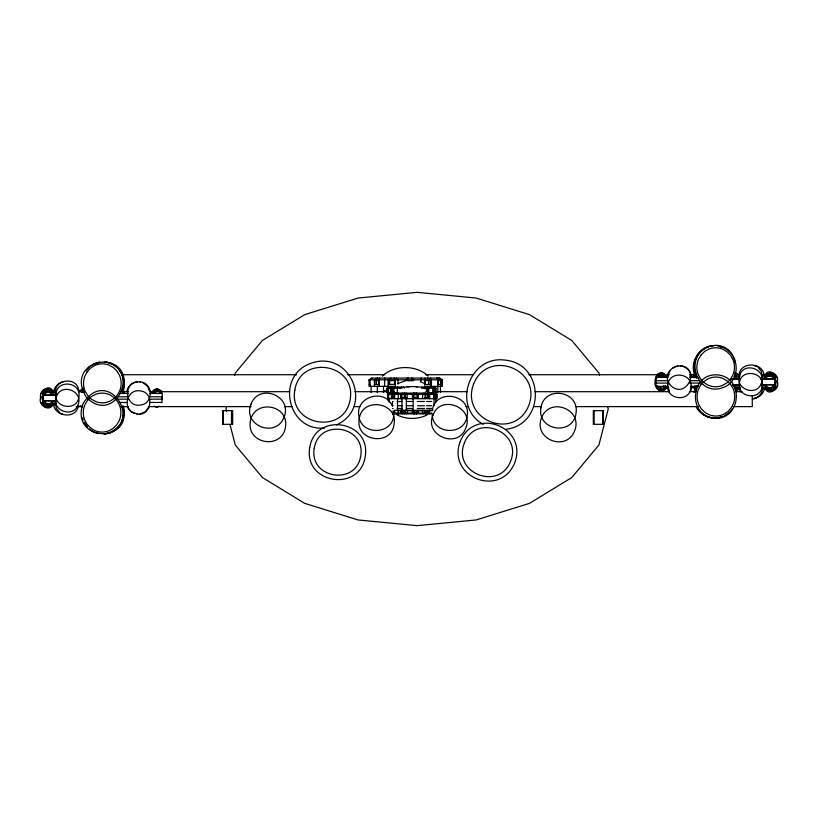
<?xml version="1.0" encoding="UTF-8"?>
<svg xmlns="http://www.w3.org/2000/svg" width="818" height="818" viewBox="0 0 818 818"><rect width="100%" height="100%" fill="white"/><g stroke="black" fill="none" stroke-linecap="round" stroke-linejoin="round"><path stroke-width="1.23" d="M384.675 378.08L384.664 386.362M397.344 387.047L397.333 392.62L386.863 392.62L386.863 388.213L388.57 387.047L409.072 387.047M398.284 394.266L398.294 393.11L398.284 398.683M55.624 393.57C53.426 378.734 77.751 376.055 78.835 391.014M739.482 385.81L740.147 391.812M762.621 386.3C763.337 392.507 758.511 398.53 752.294 399.184M694.175 369.296C693.633 361.75 696.895 354.194 702.928 349.593M122.618 390.881C125.737 381.914 122.71 371.372 115.072 365.656M122.782 390.861C126.657 380.125 121.146 366.955 110.246 363.018M123.436 390.881C133.242 346.106 62.444 357.957 86.258 397.211C114.397 426.209 142.833 368.785 104.264 361.75M694.093 392.303L694.819 388.99M694.738 392.323L695.464 389.01M694.901 392.303L697.151 385.984M78.344 405.902C76.186 419.419 55.092 417.006 53.477 404.429M393.755 415.258C392.476 435.033 361.004 435.708 358.877 415.994C355.002 396.556 385.227 387.763 392.374 406.249M668.296 375.155L668.776 373.182M379.532 378.08L379.102 386.362M393.887 387.047L393.601 392.62M425.125 378.08L424.706 385.268M424.245 388.213L424.532 387.047M226.586 406.597L225.962 409L226.586 411.403M234.694 375.35L235.318 372.947L262.466 340.431L304.756 314.623L358.039 298.049L417.098 292.343L476.168 298.049L529.45 314.623L571.741 340.431L598.888 372.947L599.512 375.35M41.145 398.949C37.73 392.057 47.055 384.286 51.033 392.088M43.119 397.967C39.704 391.076 49.029 383.305 52.996 391.106L56.462 391.106M56.319 400.851L43.61 400.851C40.225 394.031 49.458 386.341 53.395 394.061L56.82 394.061M668.245 383.1L655.739 383.1C654.676 379.02 655.975 372.538 661.353 372.967M760.658 379.02L774.636 379.02C778.02 385.84 768.787 393.53 764.85 385.81L761.425 385.81M775.137 381.904C778.542 388.795 769.217 396.566 765.249 388.765L761.783 388.765M774.595 380.922L777.1 380.922C780.515 387.814 771.19 395.585 767.212 387.783M53.722 391.505C54.509 386.822 58.252 382.691 62.996 381.914M126.81 391.72C127.741 385.309 134.305 380.83 140.624 381.945M432.333 410.667C434.91 388.192 471.383 393.785 467.109 415.994C464.992 435.708 433.52 435.033 432.231 415.258M690.586 391.086L691.435 388.151M764.523 388.366C763.715 393.458 759.39 397.609 754.257 398.202M121.749 421.648L123.375 416.239L123.579 410.575L122.618 406.157M42.086 393.274C42.853 389.133 49.377 389.133 50.143 393.274M44.06 392.292C44.816 388.151 51.35 388.151 52.117 392.292M44.54 395.237C45.297 391.137 51.759 391.137 52.516 395.237M52.27 400.697C51.514 404.798 45.051 404.798 44.295 400.697M51.861 403.642C51.105 407.783 44.571 407.783 43.804 403.642M81.626 392.292L83.099 390.002M656.68 377.425L658.153 375.125L661.23 374.235M656.261 379.521L656.588 378.652M657.181 377.425L658.654 375.125L660.31 374.337M664.993 386.382L664.175 388.029M665.504 386.382L664.686 388.029M694.257 377.425L696.507 374.634M694.768 377.425L696.23 375.125M736.527 384.634L734.298 387.395M736.619 387.579L735.147 389.869M765.883 376.229C766.65 372.088 773.184 372.088 773.94 376.229M765.484 379.174C766.241 375.073 772.703 375.073 773.46 379.174M773.705 384.634C772.949 388.734 766.486 388.734 765.73 384.634M774.196 387.579C773.429 391.72 766.895 391.72 766.139 387.579M776.159 386.597C775.525 389.849 770.873 390.902 768.91 388.243M395.176 394.266L395.667 393.11L395.667 394.266M421.27 378.08L420.524 381.986M421.945 387.047L421.444 388.213L428.397 388.213L428.397 392.62M695.965 388.683L695.31 388.029L696.343 385.984M695.975 388.008L696.997 386.004M50.788 403.847C46.81 411.648 37.485 403.877 40.9 396.986L43.405 396.986M151.862 392.292L154.295 389.613L157.168 389.031M152.363 392.292L153.784 390.298L155.952 389.184M657.151 375.155L656.24 377.425L656.24 383.1M656.23 377.251L655.32 379.521L655.32 385.196M665.453 385.482C664.288 388.693 659.809 389.787 657.283 387.466M668.49 380.707L655.985 380.707C652.457 387.977 662.365 395.339 666.394 387.579M693.378 376.229L695.791 373.55M739.472 387.783L738.061 389.777L735.893 390.902M766.967 376.024C770.945 368.223 780.27 375.994 776.855 382.885M148.978 406.689L145.399 411.556M669.267 372.292L670.239 370.513M667.856 375.278L668.838 373.499M118.835 426.434C123.395 420.851 124.95 413.07 122.772 406.178M49.591 403.53C48.098 406.955 42.526 406.331 41.841 402.661M153.068 392.62L153.569 391.842M153.579 392.62L154.725 391.188M429.225 413.847L429.716 410.278M85.91 370.84L89.622 366.689L94.397 363.642M87.557 369.153L89.775 366.321M728.623 413.182L732.335 409.031M79.356 391.004L82.352 388.969M656.629 375.155L657.447 374.245M657.13 375.155L660.136 373.12M664.973 389.562L665.791 388.652M694.462 375.155L695.29 374.245M735.995 387.783L737.407 385.81L739.697 385.81M736.088 390.759L737.509 388.765L739.82 388.765M80.481 391.628L81.912 390.493M663.776 385.932L660.535 387.476L657.314 385.932M664.185 388.029L661.864 389.47M662.375 389.47L664.697 388.029M737.764 388.243L735.464 389.685M382.435 376.086C394.092 364.736 416.495 364.736 428.162 376.086M114.827 430.278L118.999 426.454M372.037 378.08L370.073 379.797L370.073 386.362M406.546 379.797L408.509 378.08M405.656 379.797L407.681 378.08M406.27 413.847L407.231 413.1L407.231 410.278M83.17 388.417L80.737 391.106L78.426 391.106M82.229 392.088L83.252 391.403M154.183 392.395L157.577 391.127L159.95 391.71M657.038 376.341C659.226 374.378 662.979 374.797 664.625 377.251M663.449 390.258L662.294 390.687L664.482 389.562L665.883 387.579L668.705 387.579M734.993 388.468L736.016 387.783M394.051 378.08L395.278 379.797L395.278 386.362L369.082 386.362L369.082 379.797L371.617 378.08L439.787 378.08L442.334 379.797L442.334 386.362L425.933 386.362M387.814 394.266L389.521 393.11L435.34 393.11L437.047 394.266L437.047 398.683L387.814 398.683L387.814 394.266L429.338 394.266L427.2 393.11L427.2 394.266M724.768 415.626L728.47 413.202M727.703 413.796L724.002 416.209L718.633 417.906M427.517 414.695C418.407 419.675 405.892 419.675 396.791 414.695M154.203 391.188L155.87 390.401M154.714 391.188L156.381 390.401M657.723 377.221L660.31 376.331L662.866 377.221M663.245 389.174L664.032 388.683M769.319 374.91C771.538 373.039 775.331 374.358 775.914 377.21M144.53 412.078L139.868 413.99M672.355 368.315L674.093 367.262M391.086 378.08L388.11 379.797L388.11 386.362M399.654 388.213L401.658 387.047M110.001 432.916L114.99 430.299M708.408 346.934C683.112 356.311 696.977 397.374 722.908 387.63C745.965 379.675 736.67 341.362 712.274 345.707M377.579 378.08L374.399 379.797L374.399 386.362M392.579 387.047L390.442 388.213L390.442 392.62M336.495 424.92C374.9 407.425 350.135 348.683 310.676 363.417C275.41 375.728 287.251 431.505 324.531 428.049M398.131 383.458L406.209 380.523M415.902 413.847L417.569 413.1M157.618 406.75L158.784 406.321M159.285 406.321L156.402 406.904L154.029 406.321M94.244 363.662L99.612 361.965M95.052 363.662L99.223 362.323M721.108 416.873C711.721 420.626 700.269 415.564 696.026 406.536M674.952 366.74L677.887 365.881M506.199 429.256C545.586 424.358 544.768 363.959 505.268 360.135C469.307 354.808 451.26 406.914 483.315 424.368M137.577 381.883C122.618 382.957 125.287 407.292 140.134 405.084C153.518 404.245 153.579 382.691 140.113 381.945M104.019 434.184C146.872 424.01 107.24 364.9 83.099 403.519C69.264 441.209 132.588 445.156 123.426 406.157M104.673 434.164L110.154 432.937M712.928 345.687C699.022 346.372 689.727 362.067 694.564 374.818M713.736 345.687C700.32 346.259 690.474 361.188 695.136 373.714M155.86 390.401L159.081 390.697L161.013 392.62M156.361 390.401L157.291 390.298M660.954 389.572L662.386 389.47M407.159 386.587L417.149 386.587M713.173 418.121C740.842 421.526 745.351 377.609 717.826 374.93C690.596 372.394 686.956 415.595 713.981 418.121M136.821 414.051C151.903 416.791 155.164 392.016 139.888 390.851C126.892 388.826 121.923 409.102 134.377 413.325M121.862 374.726L296.648 374.726M347.681 374.726L384.685 374.726M425.513 374.726L472.722 374.726M528.857 374.726L669.196 374.726M689.615 374.726L694.717 374.726M739.574 375.043L737.243 375.043L734.83 372.354M761.538 375.043L765.004 375.043C768.971 367.241 778.296 375.012 774.881 381.904M668.449 376.229L665.617 376.229L664.216 374.245L662.048 373.12M689.901 376.229L693.879 376.229M734.861 376.229L740.157 376.229M762.09 376.229L774.881 376.229M774.349 377.21L776.855 377.21M655.739 377.425L668.245 377.425M689.502 377.425L698.255 377.425M739.441 377.998L737.141 377.998L734.748 375.339M761.18 377.998L764.605 377.998C768.542 370.278 777.775 377.967 774.39 384.787L761.681 384.787M732.693 379.02L740.321 379.02M731.169 379.174L740.075 379.174M761.681 379.174L774.39 379.174M369.082 379.797L442.334 379.797M379.266 380.513L374.828 380.513L374.828 384.48L379.266 384.48M424.869 380.503L430.309 380.503L430.309 384.491L424.869 384.491M437.967 380.523L440.585 380.523L440.585 384.46L437.967 384.46M369.184 380.636L369.961 380.636M395.227 380.626L388.867 380.626L388.867 384.368L395.227 384.368M407.446 380.707L413.346 380.707M689.748 380.707L699.758 380.707M689.502 383.1L700.76 383.1M369.184 384.358L369.961 384.358M732.693 384.634L740.321 384.634M761.926 384.634L774.636 384.634M732.447 384.787L740.075 384.787M655.985 386.382L668.49 386.382M690.709 386.382L698.5 386.382M774.595 386.597L777.1 386.597M416.117 387.047L434.389 387.047L436.096 388.213L436.096 392.62L427.691 392.62M690.658 387.579L694.124 387.579L695.535 389.562M735.116 387.579L740.402 387.579M761.374 387.579L775.137 387.579M386.863 388.213L402.067 388.213M428.284 387.047L428.775 388.213L435.115 388.213L435.115 392.62M435.432 388.213L436.096 388.213M386.934 388.765L388.622 388.765M394.358 388.683L390.728 388.683L390.728 391.352L394.358 391.352M424.624 388.683L428.019 388.683L428.019 391.352L425.759 391.352M433.162 388.693L434.92 388.693L434.92 391.341L433.162 391.341L433.295 388.693M435.483 388.642L436.045 388.642M383.785 390.544L387.118 390.544M386.934 391.27L388.622 391.27M435.483 391.393L436.045 391.393M78.743 391.689L83.855 391.689M120.921 391.689L128.59 391.689M150.318 391.689L289.623 391.689M354.808 391.689L386.75 391.689M435.319 391.689L467.272 391.689M535.013 391.689L669.206 391.689M689.656 391.689L696.046 391.689M735.668 391.689L742.059 391.689M43.119 392.292L55.91 392.292M41.145 393.274L43.651 393.274M119.745 393.489L128.498 393.489M149.755 393.489L162.261 393.489L162.261 399.164L149.755 399.164M429.338 398.683L429.225 393.11L429.716 394.266L437.047 394.266M424.46 394.736L428.969 394.736L428.969 397.415L424.46 397.415M436.986 394.705L436.434 394.705L436.434 397.456L436.986 397.456M387.885 394.828L389.041 394.828M394.44 394.746L391.679 394.746L391.679 397.415L394.44 397.415M405.391 394.818L401.117 394.818L401.117 397.333L405.391 397.333M413.427 394.879L417.558 394.879L417.558 397.282L413.427 397.282M434.113 394.757L435.871 394.757L435.871 397.405L434.113 397.405M56.074 395.084L43.364 395.084C39.98 401.904 49.213 409.593 53.15 401.873L56.575 401.873M43.61 395.237L56.319 395.237M118.242 396.771L128.252 396.771M149.51 396.771L162.015 396.771L162.015 402.446L149.51 402.446M387.885 397.333L389.041 397.333M117.24 399.164L128.498 399.164M43.364 400.697L56.074 400.697M393.141 401.495L392.476 401.495L392.476 405.748L393.141 405.748M397.2 401.495L402.415 401.495M407.231 401.495L412.395 401.495M417.241 401.495L424.46 401.495M426.536 401.495L431.73 401.495M119.5 402.446L127.005 402.446M40.9 402.661L43.405 402.661M42.863 397.967L42.863 403.642L56.626 403.642M56.217 404.828L52.751 404.828C51.115 409.654 43.313 408.724 42.863 403.642M398.284 405.748L402.415 405.748M407.231 405.748L412.395 405.748M417.569 405.748L424.46 405.748M426.536 405.748L431.73 405.748M76.186 406.628L82.577 406.628M120.921 406.628L128.59 406.628M149.04 406.628L251.279 406.628M284.511 406.628L292.179 406.628M353.529 406.628L359.92 406.628M465.994 406.628L468.55 406.628M533.735 406.628L541.404 406.628M575.903 406.628L698.603 406.628M733.112 406.628L752.274 406.628L752.274 395.912M392.476 408.479L393.141 408.479M397.2 408.479L402.415 408.479M407.231 408.479L412.395 408.479M417.241 408.479L424.46 408.479M426.536 408.479L431.73 408.479M432.967 410.278L394.552 410.278L394.838 413.847M397.2 410.789L402.078 410.789M407.558 410.789L412.395 410.789M417.241 410.789L423.704 410.789M426.648 410.789L431.168 410.789M392.722 411.096L394.44 411.096M424.46 411.086L428.969 411.086L428.969 412.804L424.46 412.804M405.391 411.137L401.117 411.137L401.117 412.753L405.391 412.753M413.427 411.178L417.558 411.178L417.558 412.712L413.427 412.712M392.722 412.793L394.44 412.793M431.884 413.1L393.53 413.1L393.53 413.847M392.66 413.847L432.231 413.847M660.709 374.235L662.14 374.337M661.476 389.572L658.378 388.683L656.926 386.382M660.832 372.967L663.725 373.55L666.138 376.229M660.371 390.687L661.598 390.84M156.923 406.904L154.541 406.321M713.327 418.1L707.846 416.873L703.01 414.235M104.919 361.771L110.399 362.998M754.012 365.605L756.977 366.331M680.423 365.82C702.069 369.531 684.789 401.004 670.034 384.726C658.193 368.877 687.672 356.536 691.19 375.656M137.332 414.051L131.197 411.863L127.414 407.149M60.777 413.54L62.751 414.02M718.388 345.902L723.756 347.599M717.734 345.922L721.905 347.261M98.324 433.632L93.998 432.272L89.377 429.245M735.218 374.123L736.885 374.91M662.13 374.337L663.797 375.125M661.619 374.337L663.286 375.125M660.555 389.47L658.889 388.683L657.427 386.382M157.69 390.401L160.512 392.62M735.648 372.906L738.644 374.941L737.805 374.031M662.56 373.12L663.705 373.55M82.107 406.965L79.929 405.84M420.697 381.669L424.276 383.458M427.691 378.08L430.871 379.797L430.871 386.362M426.26 387.047L428.397 388.213M413.755 413.847L412.395 413.1L412.395 410.278M707.999 416.853L703.173 414.215L699.001 410.391M437.896 378.08L440.861 379.797L440.861 386.362M433.111 387.047L435.115 388.213M143.048 382.804L147.761 386.577L149.704 391.219M734.043 376.413L736.282 379.174M696.333 387.078L694.901 385.932M121.493 390.697L123.426 392.62M723.603 347.578L728.378 350.625M89.53 429.266L93.232 431.689M411.699 378.08L414.245 379.797M696.036 390.258L693.623 387.579M659.236 390.258L657.386 388.652L656.486 386.382M122.209 389.613L124.622 392.292M411.699 378.652L413.346 379.797M417.569 394.266L415.902 393.11L415.902 394.266M439.378 378.08L440.687 379.225M757.683 366.822L761.456 371.536L762.376 377.507M60.072 413.049L56.299 408.335L55.379 402.364M734.901 373.938L736.374 376.229M696.476 388.683L695.014 386.382M663.776 375.125L664.932 376.556M663.275 375.125L664.441 376.556M159.847 391.188L160.502 391.842M161.371 391.219L159.52 389.613L156.657 389.031L159.029 389.613L160.87 391.219M122.71 390.298L123.538 391.219M81.074 405.912L81.912 406.822M732.09 354.777L728.225 350.257M85.829 425.115L87.311 426.781M87.148 426.761L84.142 422.088M396.546 378.08L397.967 379.797L397.967 384.174M436.659 378.08L437.875 379.797L437.814 392.528M432.282 387.047L433.1 388.213L433.1 392.62M434.051 394.266L433.233 393.11L433.233 394.266M403.652 387.047L404.47 388.213M422.896 413.847L422.395 410.278M695.31 388.029L694.502 386.382M732.509 384.562L733.674 386.474M696.67 406.556L699.165 410.37M668.101 388.53L669.574 391.198M149.162 389.562L150.144 391.341M655.566 378.611L655.566 384.286L656.476 386.556M656.813 387.579L657.396 388.652M161.361 391.219L161.954 392.292M160.849 391.219L161.453 392.292M733.102 356.781L734.636 359.787M695.382 374.818L696.905 377.824M695.218 374.797L696.742 377.804M695.075 375.82L696.098 377.824M430.697 378.08L431.434 379.797L431.434 386.362M664.42 376.556L664.748 377.425M82.7 388.11L83.988 392.435M764.278 375.442C762.335 360.411 736.65 361.914 739.237 377.998M655.586 384.286L655.893 385.482M607.621 406.597L608.244 409L598.888 445.053L571.741 477.569L529.45 503.377L476.168 519.951L417.098 525.657L358.039 519.951L304.756 503.377L262.466 477.569L235.318 445.053L230.011 424.624M430.329 394.266L430.043 393.11L430.064 394.266M668.296 387.66L668.776 389.634M734.871 360.891L735.362 363.1M82.638 417.875L83.119 420.084M398.294 413.847L398.284 410.278M602.938 410.667L602.938 424.317M594.113 410.667L594.113 424.317M440.442 386.362L440.442 392.528M438.151 380.523L438.151 384.46M436.055 398.683L436.055 394.266L434.061 393.11L434.01 405.636M435.779 398.683L435.779 402.159M435.34 393.11L435.34 394.266M435.053 393.11L435.053 394.266M434.235 394.757L434.235 397.405M431.352 393.11L431.352 394.266M431.066 393.11L431.066 394.266M430.789 393.11L430.789 394.266M429.716 394.266L429.716 398.683M429.338 410.278L429.338 413.1L427.2 413.847L427.2 413.1M428.775 388.213L428.775 392.62M428.663 380.503L428.663 384.491M427.916 393.11L427.916 394.266M427.855 394.736L427.855 397.415M427.855 411.086L427.855 412.804M426.914 388.683L426.914 391.352M425.483 394.266L425.483 393.11L425.196 398.683M425.575 394.736L425.575 397.415M425.575 411.086L425.575 412.804M425.483 413.1L425.483 413.847L425.196 410.278M425.258 380.503L425.258 384.491M424.614 393.11L424.614 394.266M422.896 394.266L422.896 393.11L422.395 398.683M418.172 398.683L418.172 394.266L416.454 393.11L416.454 394.266M418.172 410.278L418.172 413.1L416.454 413.847L416.454 413.1M417.384 394.879L417.384 397.282M417.384 411.178L417.384 412.712M414.317 394.266L414.317 393.11L412.998 394.266L412.998 398.683M414.317 413.1L414.317 413.847L412.998 413.1L412.998 410.278M413.755 394.266L413.755 393.11L412.395 394.266L412.395 398.683M413.601 394.879L413.601 397.282M413.601 411.178L413.601 412.712M413.162 398.683L413.162 410.278M407.231 398.683L407.231 394.266L406.27 393.11L406.27 394.266M406.331 397.384L406.331 410.278M405.421 398.683L405.421 394.266L404.593 393.11L404.593 394.266M405.421 410.278L405.421 413.1L404.593 413.847L404.593 413.1M404.91 394.818L404.91 397.333M404.91 411.137L404.91 412.753M404.276 393.11L404.276 394.266M402.599 394.266L402.599 393.11L400.605 394.266L400.605 398.683M402.599 413.1L402.599 413.847L400.605 413.1L400.605 410.278M401.955 397.384L401.955 410.278M401.587 394.818L401.587 397.333M401.587 411.137L401.587 412.753M397.497 398.683L397.497 410.278M396.975 393.11L396.975 394.266M394.838 394.266L394.838 393.11L394.552 398.683M394.521 380.626L394.521 384.368M394.256 394.746L394.256 397.415M394.256 411.096L394.256 412.793M394.102 393.11L394.102 394.266M393.826 393.11L393.826 394.266M393.53 394.266L393.53 393.11L391.382 394.266L391.382 398.683M393.315 388.683L393.315 391.352M392.722 394.746L392.722 397.415M391.771 388.683L391.771 391.352M391.658 393.11L391.658 394.266M390.83 393.11L390.83 394.266M389.797 394.266L389.797 393.11L388.478 394.266L388.478 398.683M389.583 380.626L389.583 384.368M389.521 393.11L389.521 394.266M389.174 398.683L389.174 402.159M388.847 388.213L388.847 387.047L387.527 388.213L387.527 392.62M388.57 387.047L388.57 388.213M388.223 392.62L388.223 394.941M388.223 398.417L388.223 400.738M388.09 388.765L388.09 391.27M387.456 388.765L387.456 391.27M383.499 386.362L383.499 392.528M378.673 380.513L378.673 384.48M377.303 386.362L377.303 392.528M376.382 380.513L376.382 384.48M371.106 386.362L371.106 392.528M232.271 410.667L232.281 424.317M231.872 410.667L231.872 424.317M231.504 410.667L231.504 424.317M223.058 410.667L223.058 424.317M56.053 393.478C53.252 408.059 77.199 411.74 78.886 396.986C81.698 382.405 57.751 378.734 56.053 393.478M250.339 421.628C246.607 444.409 282.22 449.869 285.482 427.016C289.214 404.235 253.6 398.775 250.339 421.628M359.255 418.99C354.981 441.199 391.454 446.792 394.031 424.327C398.305 402.108 361.832 396.515 359.255 418.99M540.882 407.967C537.15 430.749 572.764 436.209 576.025 413.356C579.757 390.585 544.154 385.114 540.882 407.967M667.856 384.613C665.024 399.348 689.216 403.059 690.924 388.151C693.756 373.427 669.564 369.716 667.856 384.613M739.36 382.885C736.558 397.466 760.495 401.137 762.192 386.393C764.994 371.812 741.047 368.131 739.36 382.885M294.797 390.196C288.509 426.086 344.613 435.329 350.176 399.317C356.464 363.427 300.359 354.184 294.797 390.196M309.715 447.589C303.417 483.54 359.634 492.804 365.206 456.73C371.505 420.769 315.288 411.505 309.715 447.589M314.224 448.325C308.938 478.448 356.045 486.209 360.707 455.984C365.983 425.861 318.887 418.1 314.224 448.325M56.462 396.505C50.552 410.125 73.129 418.918 77.986 404.89C83.896 391.27 61.33 382.476 56.462 396.505M250.973 404.215C242.373 425.636 275.942 438.714 284.102 417.119C292.701 395.697 259.132 382.619 250.973 404.215M432.957 415.268C423.949 436.014 458.336 449.409 465.739 428.039C474.737 407.292 440.36 393.898 432.957 415.268M541.516 417.865C532.917 439.286 566.485 452.364 574.645 430.769C583.244 409.348 549.676 396.27 541.516 417.865M739.769 374.981C733.858 388.601 756.425 397.395 761.292 383.366C767.202 369.746 744.625 360.953 739.769 374.981M473.673 383.795C459.788 419.89 513.949 441.475 528.694 405.718C542.59 369.624 488.418 348.039 473.673 383.795M460.278 441.321C446.546 476.996 500.084 498.326 514.655 462.988C528.377 427.313 474.849 405.984 460.278 441.321M464.379 442.957C452.119 472.814 498.919 491.465 510.555 461.362C522.804 431.495 476.015 412.855 464.379 442.957M86.984 372.078L84.694 376.587A20.153 20.153 0 0 0 85.256 391.505L87.874 395.81L91.483 399.266L95.829 401.638A18.211 18.211 0 0 0 110.215 401.055L114.367 398.346L117.71 394.603L119.99 390.094A20.153 20.153 0 0 0 119.438 375.186L116.81 370.881L113.211 367.415L108.866 365.043A18.211 18.211 0 0 0 94.469 365.626L90.317 368.345L86.984 372.078M700.535 385.268L698.255 389.767A20.153 20.153 0 0 0 698.807 404.685L701.435 408.99L705.034 412.456L709.38 414.828A18.211 18.211 0 0 0 723.777 414.245L727.928 411.526L731.261 407.793L733.552 403.284A20.153 20.153 0 0 0 732.989 388.366L730.372 384.061L726.762 380.605L722.417 378.233A18.211 18.211 0 0 0 708.03 378.816L703.879 381.525L700.535 385.268M87.628 400.125L85.011 404.429A20.153 20.153 0 0 0 84.448 419.348L86.739 423.857L90.072 427.589L94.223 430.309A18.211 18.211 0 0 0 108.62 430.892L112.966 428.52L116.565 425.053L119.183 420.749A20.153 20.153 0 0 0 119.745 405.84L117.465 401.331L114.121 397.589L109.97 394.879A18.211 18.211 0 0 0 95.583 394.296L91.238 396.669L87.628 400.125M701.19 354.818L698.562 359.122A20.153 20.153 0 0 0 698.01 374.031L700.29 378.54L703.633 382.282L707.785 384.992A18.211 18.211 0 0 0 722.171 385.575L726.517 383.202L730.126 379.746L732.744 375.442A20.153 20.153 0 0 0 733.306 360.523L731.016 356.014L727.683 352.282L723.531 349.562A18.211 18.211 0 0 0 709.134 348.979L704.789 351.351L701.19 354.818M232.66 410.667L222.68 410.667L222.68 424.317L232.66 424.317L232.66 410.667M603.316 410.667L593.347 410.667L593.347 424.317L603.316 424.317L603.316 410.667"/></g></svg>
